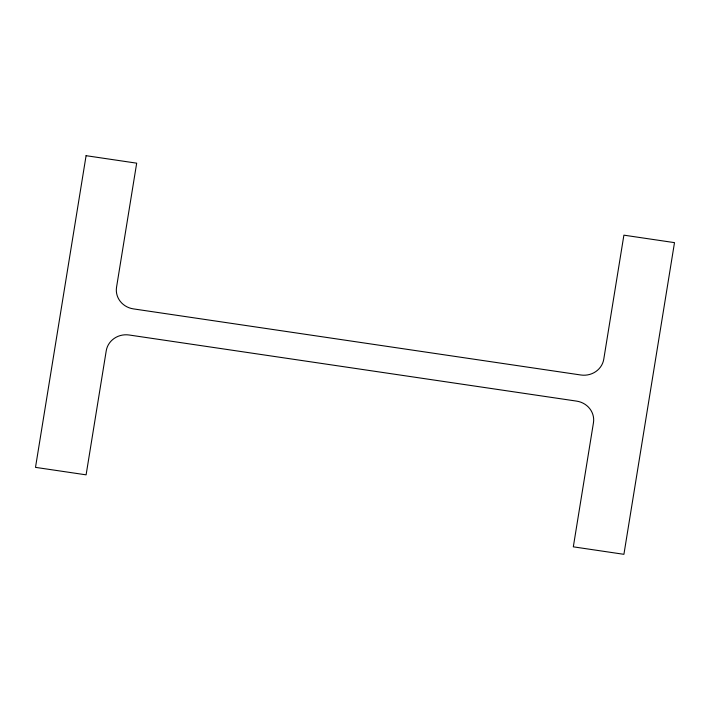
<?xml version="1.0" encoding="UTF-8"?>
<svg xmlns="http://www.w3.org/2000/svg" width="710" height="710" viewBox="0 0 710 710"><rect width="100%" height="100%" fill="white"/><g stroke="black" fill="none" stroke-linecap="round" stroke-linejoin="round"><path stroke-width="1.06" d="M86.087 155.685L35.5 467.366L86.105 474.839L106.234 350.784A20.128 18.948 2 0 1 129.167 335.005L576.591 401.114A20.128 18.948 2 0 1 593.453 422.778L573.316 546.833L623.913 554.315L674.5 242.634L623.895 235.161L603.766 359.216A20.128 18.948 2 0 1 580.833 374.995L133.409 308.885A20.128 18.948 2 0 1 116.546 287.222L136.684 163.167L86.087 155.685"/></g></svg>
